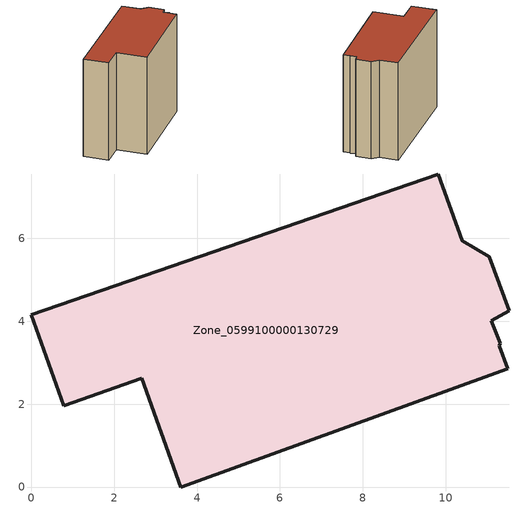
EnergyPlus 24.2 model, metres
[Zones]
Zone_0599100000130729
 floor ground (C_G): 11.3,3.41 11.5,2.86 3.6,0 2.67,2.63 0.78,1.96 0,4.15 9.82,7.56 10.4,5.95 11.06,5.56 11.53,4.26 11.11,4.01 11.32,3.48 z0
 wall outside (C_F): 9.82,7.56 0,4.15 0.78,1.96 2.67,2.63 3.6,0 11.5,2.86 11.3,3.41 11.32,3.48 11.11,4.01 11.53,4.26 11.06,5.56 10.4,5.95 9.82,7.56 z0:9.39
 roof outside (C_R): 11.53,4.26 11.06,5.56 10.4,5.95 9.82,7.56 0,4.15 0.78,1.96 2.67,2.63 3.6,0 11.5,2.86 11.3,3.41 11.32,3.48 11.11,4.01 z9.39
[BUILDING]
Pand.0599100000130729: North Axis=0; Terrain=City; Loads Convergence Tolerance Value=0.04; Temperature Convergence Tolerance Value=0.4; Solar Distribution=FullExterior; Maximum Number of Warmup Days=25; Minimum Number of Warmup Days=1
[Site:Location]
Rotterdam.The.Hague.AP_ZH_NLD Design_Conditions: Latitude=51.96; Longitude=4.45; Time Zone=1; Elevation=-4.5
[SITE:GROUNDTEMPERATURE:BUILDINGSURFACE]
18, 18, 18, 18, 18, 18, 18, 18, 18, 18, 18, 18
[MATERIAL] Thermal Absorptance=0.9; Solar Absorptance=0.7; Visible Absorptance=0.7
Name | Roughness | Thickness | Conductivity | Density | Specific Heat
G.TI.1946 | MediumSmooth | 0.15 | 1 | 540 | 1210
F.TI.1946 | Rough | 0.3 | 0.857143 | 1920 | 840
R.TI.1946 | MediumRough | 0.2 | 0.1 | 1500 | 1000
[CONSTRUCTION]
C_G: G.TI.1946
C_F: F.TI.1946
C_R: R.TI.1946
[ZONE]
Zone_0599100000130729: Type=1; Multiplier=1; Ceiling Height=Autocalculate; Volume=Autocalculate; Floor Area=autocalculate; Part of Total Floor Area=Yes
[ZONEINFILTRATION:DESIGNFLOWRATE]
Infil_Zone_0599100000130729: Zone or ZoneList or Space or SpaceList=Zone_0599100000130729; Schedule=AlwaysOn; Design Flow Rate Calculation Method=Flow/Area; Flow Rate per Floor Area=0.003; Constant Term Coefficient=1; Temperature Term Coefficient=0; Velocity Term Coefficient=0; Velocity Squared Term Coefficient=0
[HVACTEMPLATE:ZONE:IDEALLOADSAIRSYSTEM]
Zone_0599100000130729: Maximum Heating Supply Air Temperature=50; Minimum Cooling Supply Air Temperature=13; Maximum Heating Supply Air Humidity Ratio=0.0156; Minimum Cooling Supply Air Humidity Ratio=0.0077; Heating Limit=NoLimit; Cooling Limit=NoLimit; Dehumidification Control Type=ConstantSensibleHeatRatio; Cooling Sensible Heat Ratio=0.7; Dehumidification Setpoint=60; Humidification Control Type=None; Humidification Setpoint=30; Outdoor Air Method=None; Outdoor Air Flow Rate per Person=0.00944; Outdoor Air Flow Rate per Zone Floor Area=0; Outdoor Air Flow Rate per Zone=0; Demand Controlled Ventilation Type=None; Outdoor Air Economizer Type=NoEconomizer; Heat Recovery Type=None; Sensible Heat Recovery Effectiveness=0.7; Latent Heat Recovery Effectiveness=0.65
[ZONECONTROL:THERMOSTAT]
ThermostatControl_Zone_0599100000130729: Zone or ZoneList=Zone_0599100000130729; Control Type Schedule=DualSetpointControlType; Control 1=Thermostat_Zone_0599100000130729; Temperature Difference Between Cutout And Setpoint=0
[THERMOSTATSETPOINT:DUALSETPOINT]
Thermostat_Zone_0599100000130729: Heating Setpoint Temperature Schedule=HeatingSetpoint_Zone_0599100000130729; Cooling Setpoint Temperature Schedule=CoolingSetpoint_Zone_0599100000130729
[SCHEDULE:COMPACT]
HeatingSetpoint_Zone_0599100000130729: Through: 12/31, For: AllDays, Until: 24:00, 21
CoolingSetpoint_Zone_0599100000130729: Through: 12/31, For: AllDays, Until: 24:00, 24
DualSetpointControlType: Through: 12/31, For: AllDays, Until: 24:00, 4
AlwaysOn: Through: 12/31, For: AllDays, Until: 24:00, 1
